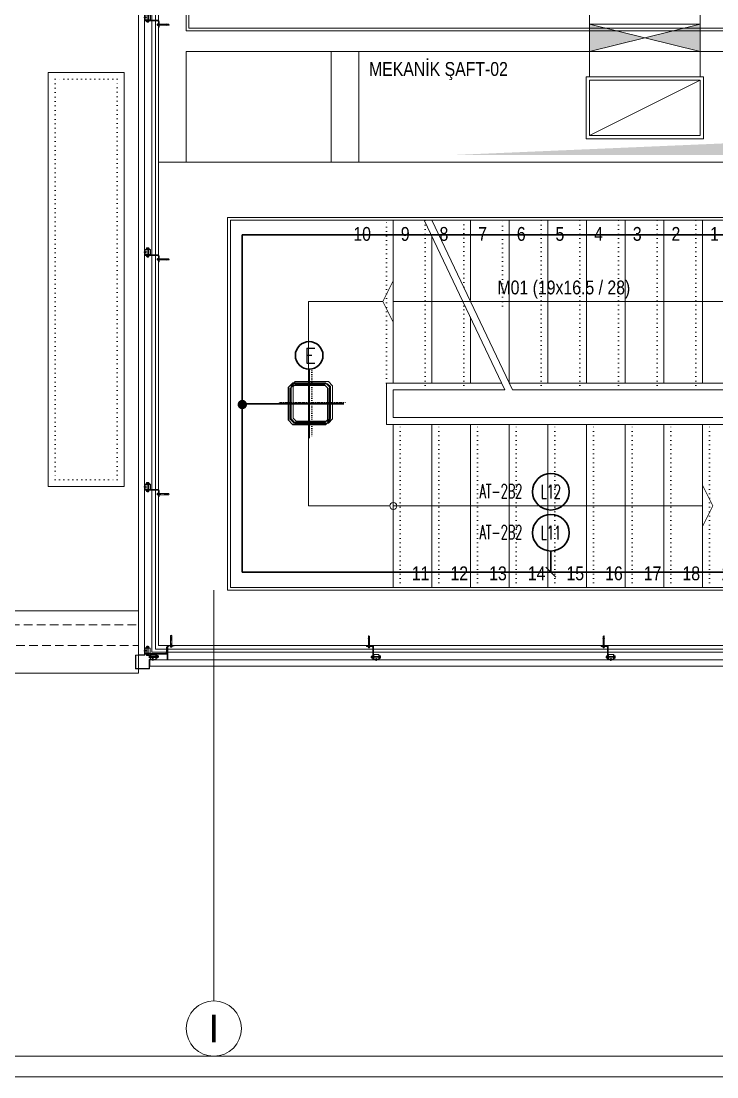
# Model space of a CAD drawing. Extents: x -2012 to 34975, y -1043 to 8321.
# Drawn here: x 23696 to 24200, y 0 to 765 of the extents above; entities that cross this region are included whole.
import ezdxf
from ezdxf.enums import TextEntityAlignment as Align

# ---------------------------------------------------------------- set-up
doc = ezdxf.new("R2010")
doc.units = 0
doc.header["$LTSCALE"] = 25
doc.linetypes.add('DOT2', pattern=[0.125, 0, -0.125])
doc.linetypes.add('HIDDEN', pattern=[0.375, 0.25, -0.125])
doc.layers.get('0').update_dxf_attribs({"color": 9, "lineweight": 9})
for name, color, linetype, lineweight in [('00', 9, 'Continuous', 9), ('01', 9, 'Continuous', 9), ('06D', 9, 'Continuous', 9), ('09D', 9, 'Continuous', 9), ('10', 9, 'Continuous', 9), ('10A', 9, 'Continuous', 9), ('14', 9, 'Continuous', 9), ('19', 9, 'Continuous', 9), ('19D', 9, 'DOT2', 9), ('20', 9, 'DOT2', 9), ('21', 9, 'Continuous', 9), ('24', 9, 'Continuous', 9), ('33', 9, 'BATTING', 9), ('40A', 9, 'Continuous', 9), ('E-2x18(W) PL DOWNLIGHT ARMATÜR (SIVAÜSTÜ)', 7, 'Continuous', 30), ('E-ACİL AYDINLATMA KİTİ', 7, 'Continuous', 30), ('E-KABLO', 7, 'Continuous', 30), ('E-LINYE', 7, 'Continuous', 30), ('E-YUKARI ÇIKAN HAT', 7, 'Continuous', 30)]:
    doc.layers.add(name, color=color, linetype=linetype, lineweight=lineweight)
doc.styles.add('Arial', font='arial.ttf', dxfattribs={"height": 2.5})
doc.styles.add('E-YAZI', font='txttw.shx')
doc.styles.add('MuuM_TEXT-STANDART', font='ARIALN.TTF')
doc.linetypes.add('BATTING', pattern='A,0.0001,-0.1,[134,ltypeshp.shx,S=0.1,R=0,X=-0.1,Y=0],-0.2,[134,ltypeshp.shx,S=0.1,R=180,X=0.1,Y=0],-0.1', length=0.4001)

# ---------------------------------------------------------------- blocks, each defined once
blk = doc.blocks.new('0_arrowstairs')
blk.add_lwpolyline([(0, 0), (0, -30), (15, 0), (0, 30)], close=True)
blk = doc.blocks.new('*U517')
blk.add_lwpolyline([(0, 0), (0, 448)])
blk.add_circle((0, 0), 5)
at = {"rotation": 90}
blk.add_blockref('0_arrowstairs', (0, 448), dxfattribs=at)
blk = doc.blocks.new('*U513')
blk.add_lwpolyline([(0, 0), (0, 504)])
blk.add_circle((0, 0), 5)
at = {"rotation": 90}
blk.add_blockref('0_arrowstairs', (0, 504), dxfattribs=at)
blk = doc.blocks.new('merdvn2.mekanik')
at = {"layer": '19', "linetype": 'Continuous'}
for points in [[(23955.84, -297.5), (23955.84, -179.5)], [(24036.58, -302.5), (23978.25, -179.5)], [(24042.17, -302.5), (23983.84, -179.5)], [(24011.84, -237.5), (24011.84, -179.5)], [(24039.84, -297.5), (24039.84, -179.5)], [(24067.84, -297.5), (24067.84, -179.5)], [(24095.84, -297.5), (24095.84, -179.5)], [(24123.84, -297.5), (24123.84, -179.5)], [(24151.84, -297.5), (24151.84, -179.5)], [(24179.84, -297.5), (24179.84, -179.5)], [(24207.84, -297.5), (24207.84, -179.5)], [(23983.84, -297.5), (23983.84, -191.48)], [(24011.84, -297.5), (24011.84, -249.48)], [(24036.58, -302.5), (23955.84, -302.5), (23955.84, -322.5), (23955.84, -322.5), (24230.84, -322.5), (24230.84, -307.5), (24235.84, -307.5), (24235.84, -327.5), (24230.84, -327.5), (23950.84, -327.5), (23950.84, -327.5), (23950.84, -297.5), (24034.25, -297.5)], [(23955.84, -445.5), (23955.84, -327.5)], [(23983.84, -445.5), (23983.84, -327.5)], [(24011.84, -445.5), (24011.84, -327.5)], [(24039.84, -445.5), (24039.84, -327.5)], [(24067.84, -445.5), (24067.84, -327.5)], [(24095.84, -445.5), (24095.84, -327.5)], [(24123.84, -445.5), (24123.84, -327.5)], [(24151.84, -445.5), (24151.84, -327.5)], [(24179.84, -445.5), (24179.84, -327.5)]]:
    blk.add_lwpolyline(points, dxfattribs=at)
at = {"layer": '19'}
for points in [[(24042.17, -302.5), (23983.84, -179.5)], [(23953.34, -386.5), (23894.34, -386.5), (23894.34, -238.5), (23948.34, -238.5)], [(24039.84, -297.5), (24235.84, -297.5), (24235.84, -297.5), (24235.84, -302.5), (24235.84, -302.5), (24042.17, -302.5)]]:
    blk.add_lwpolyline(points, dxfattribs=at)
at = {"layer": '19D'}
for points in [[(23950.84, -297.5), (23950.84, -179.5)], [(23978.84, -302.5), (23978.84, -179.5)], [(24006.84, -228), (24006.84, -179.5)], [(24034.84, -241.83), (24034.84, -179.5)], [(24062.84, -302.5), (24062.84, -179.5)], [(24090.84, -302.5), (24090.84, -179.5)], [(24118.84, -302.5), (24118.84, -179.5)], [(24146.84, -302.5), (24146.84, -179.5)], [(24174.84, -302.5), (24174.84, -179.5)], [(24202.84, -302.5), (24202.84, -179.5)], [(24006.84, -241.83), (24006.84, -236.5)], [(24006.84, -302.5), (24006.84, -239.78)], [(23960.84, -445.5), (23960.84, -327.5)], [(23988.84, -445.5), (23988.84, -327.5)], [(24016.84, -445.5), (24016.84, -327.5)], [(24044.84, -445.5), (24044.84, -327.5)], [(24072.84, -445.5), (24072.84, -327.5)], [(24100.84, -445.5), (24100.84, -327.5)], [(24128.84, -445.5), (24128.84, -327.5)], [(24156.84, -445.5), (24156.84, -327.5)], [(24184.84, -445.5), (24184.84, -327.5)]]:
    blk.add_lwpolyline(points, dxfattribs=at)
at = {"layer": '19', "xscale": 0.5, "yscale": 0.5, "zscale": 0.5}
for name, p, rotation in [('*U513', (24207.84, -238.5), 90), ('*U517', (23955.84, -386.5), 270)]:
    blk.add_blockref(name, p, dxfattribs=dict(at, rotation=rotation))
at = {"layer": '21', "style": 'MuuM_TEXT-STANDART'}
for s, p in [('10', (23939.65, -184.5)), ('9', (23967.65, -184.5)), ('8', (23995.65, -184.5)), ('7', (24023.65, -184.5)), ('6', (24051.65, -184.5)), ('5', (24079.65, -184.5)), ('4', (24107.65, -184.5)), ('3', (24135.65, -184.5)), ('2', (24163.65, -184.5)), ('1', (24191.65, -184.5)), ('M01 (19x16.5 / 28)', (24127.43, -223.28)), ('11', (23981.98, -430.33)), ('12', (24009.98, -430.33)), ('13', (24037.98, -430.33)), ('14', (24065.98, -430.33)), ('15', (24093.98, -430.33)), ('16', (24121.98, -430.33)), ('17', (24149.98, -430.33)), ('18', (24177.98, -430.33)), ('19', (24205.98, -430.33))]:
    blk.add_text(s, height=10, dxfattribs=at).set_placement(p, align=Align.TOP_RIGHT)
blk = doc.blocks.new('cxvxv')
for p, q in [((-21988.4, 8560.98, 0), (-21988.4, 8560.32, 0)), ((-21988.4, 8560.32, 0), (-21986.64, 8560.32, 0)), ((-21986.86, 8561.07, 0), (-21988.18, 8561.07, 0)), ((-21988.02, 8561.25, 0), (-21987.03, 8561.3, 0)), ((-21988.02, 8561.25, 0), (-21988, 8561.26, 0)), ((-21988, 8561.23, 0), (-21988.02, 8561.25, 0)), ((-21988.02, 8561.13, 0), (-21987.03, 8561.19, 0)), ((-21988.02, 8561.13, 0), (-21988, 8561.14, 0)), ((-21988, 8561.11, 0), (-21988.02, 8561.13, 0)), ((-21988.02, 8560.32, 0), (-21987.02, 8560.32, 0)), ((-21988.02, 8560.28, 0), (-21988.02, 8560.32, 0)), ((-21988.02, 8560.11, 0), (-21988.02, 8555.61, 0)), ((-21988, 8561.3, 0), (-21987.94, 8561.35, 0)), ((-21988, 8561.26, 0), (-21988, 8561.3, 0)), ((-21988, 8561.14, 0), (-21988, 8561.23, 0)), ((-21988, 8561.07, 0), (-21988, 8561.11, 0)), ((-21987.96, 8560.98, 0), (-21987.96, 8560.32, 0)), ((-21987.54, 8561.35, 0), (-21987.94, 8561.35, 0)), ((-21987.7, 8561.05, 0), (-21987.7, 8561.08, 0)), ((-21987.7, 8561.07, 0), (-21987.7, 8561.07, 0)), ((-21987.54, 8561.35, 0), (-21987.1, 8561.35, 0)), ((-21987.03, 8561.3, 0), (-21987.1, 8561.35, 0)), ((-21987.08, 8560.64, 0), (-21987.08, 8560.98, 0)), ((-21987.08, 8560.64, 0), (-21987.08, 8560.32, 0)), ((-21987.06, 8560.32, 0), (-21987.06, 8560.28, 0)), ((-21987.06, 8555.61, 0), (-21987.06, 8560.11, 0)), ((-21987.05, 8561.32, 0), (-21987.03, 8561.3, 0)), ((-21987.03, 8561.3, 0), (-21987.05, 8561.28, 0)), ((-21987.03, 8561.3, 0), (-21987.05, 8561.29, 0)), ((-21987.05, 8561.28, 0), (-21987.05, 8561.2, 0)), ((-21987.05, 8561.2, 0), (-21987.03, 8561.19, 0)), ((-21987.03, 8561.19, 0), (-21987.05, 8561.17, 0)), ((-21987.05, 8561.17, 0), (-21987.05, 8561.08, 0)), ((-21987.05, 8561.08, 0), (-21987.03, 8561.07, 0)), ((-21987.02, 8560.32, 0), (-21987.02, 8560.28, 0)), ((-21987.02, 8555.61, 0), (-21987.02, 8560.11, 0)), ((-21986.64, 8560.32, 0), (-21986.64, 8560.98, 0)), ((-21988.4, 8555.4, 0), (-21986.64, 8555.4, 0)), ((-21988.4, 8554.74, 0), (-21988.4, 8555.4, 0)), ((-21986.86, 8554.65, 0), (-21988.17, 8554.65, 0)), ((-21988.02, 8555.44, 0), (-21988.02, 8555.4, 0)), ((-21988.02, 8555.4, 0), (-21987.02, 8555.4, 0)), ((-21987.96, 8554.74, 0), (-21987.96, 8555.4, 0)), ((-21987.08, 8555.08, 0), (-21987.08, 8555.4, 0)), ((-21987.08, 8555.08, 0), (-21987.08, 8554.74, 0)), ((-21987.06, 8555.4, 0), (-21987.06, 8555.44, 0)), ((-21987.02, 8555.4, 0), (-21987.02, 8555.44, 0)), ((-21986.64, 8555.4, 0), (-21986.64, 8554.74, 0))]:
    blk.add_line(p, q)
at = {"elevation": 0}
for points in [[(-21986.3, 8560.11), (-21988.7, 8560.11), (-21988.7, 8560.28), (-21986.3, 8560.28)], [(-21986.3, 8555.61), (-21988.7, 8555.61), (-21988.7, 8555.44), (-21986.3, 8555.44)]]:
    blk.add_lwpolyline(points, close=True, dxfattribs=at)
for points in [[(-21987.98, 8560.28), (-21987.98, 8560.32)], [(-21987.98, 8560.11), (-21987.98, 8555.61)], [(-21987.98, 8555.44), (-21987.98, 8555.4)]]:
    blk.add_lwpolyline(points, dxfattribs=at)
for centre, radius, start, end in [((-21988.18, 8560.75, 0), 0.315, 45.8497, 134.1503), ((-21987.52, 8559.95, 0), 1.12, 66.87008, 113.12992), ((-21987.52, 8559.95, 0), 1.12, 66.87008, 113.12992), ((-21986.86, 8560.76, 0), 0.313, 45.44896, 134.55104), ((-21988.18, 8554.97, 0), 0.315, 225.8497, 314.1503), ((-21987.52, 8555.77, 0), 1.12, 246.87008, 293.12992), ((-21987.52, 8555.77, 0), 1.12, 246.87008, 293.12992), ((-21986.86, 8554.96, 0), 0.313, 225.44896, 314.55104)]:
    blk.add_arc(centre, radius, start, end)
blk = doc.blocks.new('VIDA')
for p, q in [((-18072, 6523.9), (-18071.9, 6524)), ((-18071.9, 6523.8), (-18072, 6523.9)), ((-18071.9, 6524), (-18070.1, 6524.7)), ((-18069.6, 6522.9), (-18071.9, 6523.8)), ((-18069.7, 6524.9), (-18070.6, 6523.2)), ((-18070.6, 6523.2), (-18070.1, 6524.7)), ((-18070.1, 6524.7), (-18069.9, 6525.1)), ((-18069.9, 6525.1), (-18070.1, 6524.1)), ((-18070.1, 6524.1), (-18070, 6524.3)), ((-18070, 6524.3), (-18069.8, 6525.1)), ((-18069.9, 6525.1), (-18069.8, 6525.1)), ((-18069.8, 6525.1), (-18069.7, 6524.9)), ((-18069.7, 6524.9), (-18069.3, 6525)), ((-18069.6, 6522.8), (-18069.1, 6525)), ((-18069.6, 6522.8), (-18069.6, 6522.9)), ((-18069.4, 6522.4), (-18069.6, 6522.8)), ((-18068.9, 6525.3), (-18069.4, 6522.4)), ((-18069.3, 6522.4), (-18069.4, 6522.4)), ((-18069.3, 6522.4), (-18068.9, 6525.3)), ((-18069.3, 6525), (-18069.1, 6525)), ((-18069.1, 6522.8), (-18069.3, 6522.4)), ((-18069.1, 6525), (-18068.9, 6525.3)), ((-18068.7, 6522.8), (-18069.1, 6522.8)), ((-18068.9, 6525.3), (-18068.9, 6525.3)), ((-18068.9, 6525.3), (-18068.7, 6525)), ((-18068.7, 6522.8), (-18068.2, 6525)), ((-18068.7, 6525), (-18068.2, 6525)), ((-18068.5, 6522.4), (-18068.7, 6522.8)), ((-18068, 6525.3), (-18068.5, 6522.4)), ((-18068.4, 6522.4), (-18068.5, 6522.4)), ((-18068.4, 6522.4), (-18067.9, 6525.3)), ((-18068.2, 6522.8), (-18068.4, 6522.4)), ((-18068.2, 6522.8), (-18068.4, 6522.4)), ((-18068.2, 6525), (-18068, 6525.3)), ((-18067.7, 6525), (-18068.2, 6522.8)), ((-18067.7, 6522.8), (-18068.2, 6522.8)), ((-18067.9, 6525.3), (-18068, 6525.3)), ((-18067.9, 6525.3), (-18067.7, 6525)), ((-18067.7, 6522.8), (-18067.2, 6525)), ((-18067.7, 6525), (-18067.2, 6525)), ((-18067.5, 6522.4), (-18067.7, 6522.8)), ((-18067, 6525.3), (-18067.5, 6522.4)), ((-18067.4, 6522.4), (-18067.5, 6522.4)), ((-18067.4, 6522.4), (-18066.9, 6525.3)), ((-18067.2, 6522.8), (-18067.4, 6522.4)), ((-18067.2, 6522.8), (-18067.4, 6522.4)), ((-18067.2, 6525), (-18067, 6525.3)), ((-18066.7, 6525), (-18067.2, 6522.8)), ((-18066.7, 6522.8), (-18067.2, 6522.8)), ((-18066.9, 6525.3), (-18067, 6525.3)), ((-18066.9, 6525.3), (-18066.7, 6525)), ((-18066.3, 6525), (-18066.7, 6525)), ((-18066.7, 6522.8), (-18066.3, 6525)), ((-18066.5, 6522.4), (-18066.7, 6522.8)), ((-18066.1, 6525.3), (-18066.5, 6522.4)), ((-18066.5, 6522.4), (-18066, 6525.3)), ((-18066.3, 6522.8), (-18066.5, 6522.4)), ((-18066.3, 6522.8), (-18066.5, 6522.4)), ((-18066.5, 6522.4), (-18066.5, 6522.4)), ((-18066.3, 6525), (-18066.1, 6525.3)), ((-18065.8, 6525), (-18066.3, 6522.8)), ((-18066.3, 6522.8), (-18065.8, 6522.8)), ((-18066, 6525.3), (-18066.1, 6525.3)), ((-18066, 6525.3), (-18065.8, 6525)), ((-18065.8, 6522.8), (-18065.3, 6525)), ((-18065.8, 6525), (-18065.3, 6525)), ((-18065.6, 6522.4), (-18065.8, 6522.8)), ((-18065.1, 6525.3), (-18065.6, 6522.4)), ((-18065.5, 6522.4), (-18065.6, 6522.4)), ((-18065.5, 6522.4), (-18065, 6525.3)), ((-18065.3, 6522.8), (-18065.5, 6522.4)), ((-18065.3, 6522.8), (-18065.5, 6522.4)), ((-18065.3, 6525), (-18065.1, 6525.3)), ((-18064.8, 6525), (-18065.3, 6522.8)), ((-18064.8, 6522.8), (-18065.3, 6522.8)), ((-18065.1, 6525.3), (-18065, 6525.3)), ((-18065, 6525.3), (-18064.8, 6525)), ((-18064.8, 6525), (-18064.3, 6525)), ((-18064.8, 6522.8), (-18064.3, 6525)), ((-18064.6, 6522.4), (-18064.8, 6522.8)), ((-18064.1, 6525.3), (-18064.6, 6522.4)), ((-18064.5, 6522.4), (-18064.6, 6522.4)), ((-18064.5, 6522.4), (-18064, 6525.3)), ((-18064.3, 6522.8), (-18064.5, 6522.4)), ((-18064.3, 6522.8), (-18064.5, 6522.4)), ((-18064.3, 6525), (-18064.1, 6525.3)), ((-18063.8, 6525), (-18064.3, 6522.8)), ((-18063.8, 6522.8), (-18064.3, 6522.8)), ((-18064, 6525.3), (-18064.1, 6525.3)), ((-18064, 6525.3), (-18063.8, 6525)), ((-18063.8, 6522.8), (-18062, 6525)), ((-18062, 6525), (-18063.8, 6525)), ((-18063.6, 6522.4), (-18063.8, 6522.8)), ((-18063.6, 6522.4), (-18061.7, 6525.3)), ((-18061.8, 6525.3), (-18063.6, 6522.4)), ((-18062, 6522.8), (-18063.6, 6522.4)), ((-18062, 6522.8), (-18063.6, 6522.4)), ((-18063.6, 6522.4), (-18063.6, 6522.4)), ((-18061.5, 6525), (-18063.4, 6522.8)), ((-18063.4, 6522.8), (-18061.5, 6522.8)), ((-18061.7, 6525.3), (-18063.2, 6525.3)), ((-18062.7, 6522.4), (-18061.5, 6522.8)), ((-18062.6, 6522.4), (-18062.1, 6525.3)), ((-18062.4, 6522.8), (-18062.6, 6522.4)), ((-18062.4, 6522.8), (-18062.6, 6522.4)), ((-18062.6, 6522.4), (-18061.3, 6522.4)), ((-18062.4, 6525), (-18062.2, 6525.3)), ((-18061.5, 6525), (-18062.4, 6525)), ((-18061.5, 6522.8), (-18062.4, 6525)), ((-18061.9, 6525), (-18062.4, 6522.8)), ((-18061.9, 6522.8), (-18062.4, 6522.8)), ((-18062.2, 6525.3), (-18062.1, 6525.3)), ((-18062.2, 6525.3), (-18061.3, 6522.4)), ((-18062.1, 6525.3), (-18061.9, 6525)), ((-18062, 6525), (-18061.8, 6525.3)), ((-18061.9, 6525), (-18061.4, 6525)), ((-18061.9, 6522.8), (-18061.4, 6525)), ((-18061.7, 6522.4), (-18061.9, 6522.8)), ((-18061.2, 6525.3), (-18061.7, 6522.4)), ((-18061.7, 6525.3), (-18061.5, 6525)), ((-18061.6, 6522.4), (-18061.7, 6522.4)), ((-18061.6, 6522.4), (-18061.2, 6525.3)), ((-18061.4, 6522.8), (-18061.6, 6522.4)), ((-18061.4, 6522.8), (-18061.6, 6522.4)), ((-18061.4, 6525), (-18061.2, 6525.3)), ((-18061, 6525), (-18061.4, 6522.8)), ((-18060.9, 6522.8), (-18061.4, 6522.8)), ((-18061.2, 6525.3), (-18061, 6525)), ((-18061.2, 6525.3), (-18061.2, 6525.3)), ((-18061, 6525), (-18060.5, 6525)), ((-18060.9, 6522.8), (-18060.5, 6525)), ((-18060.7, 6522.4), (-18060.9, 6522.8)), ((-18060.7, 6522.4), (-18060.2, 6525.3)), ((-18060.3, 6525.3), (-18060.7, 6522.4)), ((-18060.5, 6522.8), (-18060.7, 6522.4)), ((-18060.5, 6522.8), (-18060.7, 6522.4)), ((-18060.7, 6522.4), (-18060.7, 6522.4)), ((-18060.5, 6525), (-18060.3, 6525.3)), ((-18060, 6525), (-18060.5, 6522.8)), ((-18060.5, 6522.8), (-18060, 6522.8)), ((-18060.3, 6525.3), (-18060.2, 6525.3)), ((-18060.2, 6525.3), (-18060, 6525)), ((-18060, 6525), (-18059.5, 6525)), ((-18060, 6522.8), (-18059.5, 6525)), ((-18059.8, 6522.4), (-18060, 6522.8)), ((-18059.3, 6525.3), (-18059.8, 6522.4)), ((-18059.7, 6522.4), (-18059.8, 6522.4)), ((-18059.7, 6522.4), (-18059.2, 6525.3)), ((-18059.5, 6522.8), (-18059.7, 6522.4)), ((-18059.5, 6522.8), (-18059.7, 6522.4)), ((-18059.5, 6525), (-18059.3, 6525.3)), ((-18059.2, 6524), (-18059.5, 6522.8)), ((-18059.5, 6522.8), (-18059.2, 6522.8)), ((-18059.3, 6525.3), (-18059.2, 6525.3)), ((-18058.1, 6526.6), (-18059.2, 6526.6)), ((-18059.2, 6521.2), (-18059.2, 6526.6)), ((-18058.1, 6521.2), (-18059.2, 6521.2))]:
    blk.add_line(p, q)
for points in [[(-18068.7, 6525), (-18069.1, 6522.8)], [(-18057.2, 6524.3), (-18057.5, 6524), (-18057.5, 6523.8), (-18057.2, 6523.5)]]:
    blk.add_lwpolyline(points)
for centre, start, end in [((-18062.4, 6523.6), 7.50951, 35.24269), ((-18062.4, 6524.2), 324.75731, 352.49049)]:
    blk.add_arc(centre, 5.21, start, end)
blk = doc.blocks.new('çelik dübel')
at = {"ltscale": 7}
for p, q in [((-87.2, -2), (-85, 2)), ((-85, -6), (-85, 2)), ((-68, 2), (-85, 2)), ((-75, -6), (-75, 2)), ((-70, -6), (-70, 2)), ((-68, 3), (-58, 2)), ((-68, -7), (-68, 3)), ((-58, -6), (-58, 2)), ((-8.5, 2), (-58, 2)), ((-53, 1.5), (-58, 1.5)), ((-53, -6), (-53, 2)), ((-25, -6), (-25, 2)), ((-25, -6), (-23.9, 2)), ((-23, -6), (-21.9, 2)), ((-21, -6), (-19.9, 2)), ((-19, -6), (-17.9, 2)), ((-17, -6), (-15.9, 2)), ((-85, -6), (-87.2, -2)), ((-68, -6), (-85, -6)), ((-68, -7), (-58, -6)), ((-53, -5.5), (-58, -5.5)), ((-8.5, -6), (-58, -6))]:
    blk.add_line(p, q, dxfattribs=at)
for p, q in [((-15, -6), (-13.9, 2)), ((-13, -6), (-11.9, 2)), ((-11, -6), (-10, 1.1)), ((-10, -9), (-10, 5)), ((-9, 5), (-10, 5)), ((-10, 3), (-10, 5)), ((-9, -9), (-9, 5)), ((-8.5, 2), (-8.5, 3)), ((-8.5, -4), (-8.5, 0)), ((-5, 4), (-7.5, 4)), ((-5, 1), (-7.5, 1)), ((-4, 2), (-4, 3)), ((-1, 2), (-4, 2)), ((-4, -4), (-4, 0)), ((-3, -6), (-1.9, 2)), ((-1, -6), (0, 1.1)), ((0, -5), (0, 1)), ((-10, -7), (-10, -9.1)), ((-9, -9), (-10, -9)), ((-8.5, -6), (-8.5, -7)), ((-5, -5), (-7.5, -5)), ((-5, -8), (-7.5, -8)), ((-4, -6), (-4, -7)), ((-1, -6), (-4, -6))]:
    blk.add_line(p, q)
for points in [[(-68, 0.6), (-67.4, 0.4), (-67, 0.1), (-66.6, -0.3), (-66.2, -0.8), (-65.9, -1.3), (-65.7, -1.9), (-65.4, -2.3), (-65.2, -2.8), (-65, -3.1), (-64.8, -3.3), (-64.6, -3.5), (-64.4, -3.6), (-64.2, -3.5), (-63.9, -3.5), (-63.7, -3.3), (-63.5, -3.1), (-63.2, -2.9), (-62.9, -2.6), (-62.7, -2.3), (-62.4, -2), (-62.1, -1.7), (-61.9, -1.4), (-61.6, -1.1), (-61.4, -0.9), (-61.2, -0.7), (-61, -0.6), (-60.8, -0.5), (-60.6, -0.5), (-60.4, -0.5), (-60.3, -0.7), (-60.1, -0.9), (-59.9, -1.1), (-59.8, -1.5), (-59.6, -1.9), (-59.4, -2.3), (-59.2, -2.7), (-58.9, -3), (-58.7, -3.3), (-58.4, -3.5), (-58, -3.5)], [(-68, -0.5), (-68, -0.5), (-67.9, -0.5), (-67.9, -0.5), (-67.8, -0.5), (-67.8, -0.6), (-67.7, -0.6), (-67.7, -0.6), (-67.6, -0.7), (-67.6, -0.7), (-67.6, -0.8), (-67.5, -0.8), (-67.5, -0.8), (-67.5, -0.9), (-67.4, -0.9), (-67.4, -0.9), (-67.3, -1), (-67.3, -1), (-67.3, -1.1), (-67.2, -1.1), (-67.2, -1.2), (-67.2, -1.2), (-67.1, -1.3), (-67.1, -1.3), (-67.1, -1.4), (-67, -1.4), (-67, -1.5), (-67, -1.5), (-66.9, -1.6), (-66.9, -1.6), (-66.9, -1.7), (-66.9, -1.7), (-66.8, -1.8), (-66.8, -1.9), (-66.8, -1.9), (-66.7, -2), (-66.7, -2), (-66.7, -2.1), (-66.6, -2.2), (-66.6, -2.2), (-66.6, -2.3), (-66.6, -2.3), (-66.5, -2.4), (-66.5, -2.5), (-66.5, -2.5), (-66.4, -2.6), (-66.4, -2.7), (-66.4, -2.7), (-66.3, -2.8), (-66.3, -2.8), (-66.3, -2.9), (-66.3, -3), (-66.2, -3), (-66.2, -3.1), (-66.2, -3.1), (-66.1, -3.2), (-66.1, -3.2), (-66.1, -3.3), (-66, -3.4), (-66, -3.4), (-66, -3.5), (-65.9, -3.5), (-65.9, -3.6), (-65.9, -3.6), (-65.8, -3.7), (-65.8, -3.7), (-65.7, -3.8), (-65.7, -3.8), (-65.7, -3.9), (-65.6, -3.9), (-65.6, -4), (-65.5, -4), (-65.5, -4.1), (-65.4, -4.1), (-65.4, -4.1), (-65.3, -4.2), (-65.3, -4.2), (-65.2, -4.3), (-65.2, -4.3), (-65.1, -4.3), (-65, -4.4), (-65, -4.4), (-64.9, -4.4), (-64.9, -4.4), (-64.8, -4.5), (-64.7, -4.5), (-64.7, -4.5), (-64.6, -4.5), (-64.5, -4.5), (-64.5, -4.5), (-64.4, -4.5), (-64.3, -4.5), (-64.3, -4.5), (-64.2, -4.5), (-64.1, -4.5), (-64.1, -4.5), (-64, -4.5), (-64, -4.5), (-63.9, -4.5), (-63.8, -4.5), (-63.8, -4.5), (-63.7, -4.4), (-63.7, -4.4), (-63.6, -4.4), (-63.6, -4.4), (-63.5, -4.4), (-63.4, -4.3), (-63.4, -4.3), (-63.3, -4.3), (-63.3, -4.3), (-63.3, -4.2), (-63.2, -4.2), (-63.2, -4.2), (-63.1, -4.1), (-63.1, -4.1), (-63, -4.1), (-63, -4), (-62.9, -4), (-62.9, -4), (-62.9, -3.9), (-62.8, -3.9), (-62.8, -3.9), (-62.7, -3.8), (-62.7, -3.8), (-62.7, -3.8), (-62.6, -3.7), (-62.6, -3.7), (-62.5, -3.6), (-62.5, -3.6), (-62.5, -3.6), (-62.4, -3.5), (-62.4, -3.5), (-62.4, -3.5), (-62.3, -3.4), (-62.3, -3.4), (-62.2, -3.3), (-62.2, -3.3), (-62.2, -3.3), (-62.1, -3.2), (-62.1, -3.2), (-62.1, -3.1), (-62, -3.1), (-62, -3.1), (-62, -3), (-61.9, -3), (-61.9, -2.9), (-61.9, -2.9), (-61.8, -2.9), (-61.8, -2.8), (-61.7, -2.8), (-61.7, -2.7), (-61.7, -2.7), (-61.6, -2.6), (-61.6, -2.6), (-61.6, -2.6), (-61.5, -2.5), (-61.5, -2.5), (-61.5, -2.5), (-61.4, -2.4), (-61.4, -2.4), (-61.4, -2.3), (-61.3, -2.3), (-61.3, -2.3), (-61.3, -2.2), (-61.3, -2.2), (-61.2, -2.2), (-61.2, -2.1), (-61.2, -2.1), (-61.1, -2), (-61.1, -2), (-61.1, -2), (-61, -1.9), (-61, -1.9), (-61, -1.9), (-61, -1.9), (-60.9, -1.8), (-60.9, -1.8), (-60.9, -1.8), (-60.9, -1.8), (-60.9, -1.8), (-60.9, -1.7), (-60.8, -1.7), (-60.8, -1.7), (-60.8, -1.7), (-60.8, -1.7), (-60.8, -1.7), (-60.8, -1.8), (-60.7, -1.8), (-60.7, -1.8), (-60.7, -1.8), (-60.7, -1.9), (-60.7, -1.9), (-60.7, -1.9), (-60.6, -2), (-60.6, -2), (-60.6, -2.1), (-60.6, -2.1), (-60.6, -2.1), (-60.5, -2.2), (-60.5, -2.2), (-60.5, -2.3), (-60.5, -2.3), (-60.4, -2.4), (-60.4, -2.5), (-60.4, -2.5), (-60.4, -2.6), (-60.3, -2.6), (-60.3, -2.7), (-60.3, -2.7), (-60.3, -2.8), (-60.2, -2.8), (-60.2, -2.9), (-60.2, -3), (-60.1, -3), (-60.1, -3.1), (-60.1, -3.1), (-60, -3.2), (-60, -3.2), (-59.9, -3.3), (-59.9, -3.4), (-59.9, -3.4), (-59.8, -3.5), (-59.8, -3.5), (-59.7, -3.6), (-59.7, -3.6), (-59.6, -3.7), (-59.6, -3.8), (-59.5, -3.8), (-59.5, -3.9), (-59.4, -3.9), (-59.3, -4), (-59.3, -4), (-59.2, -4.1), (-59.1, -4.2), (-59, -4.2), (-58.9, -4.3), (-58.8, -4.3), (-58.6, -4.4), (-58.4, -4.4), (-58.2, -4.5), (-58, -4.5)]]:
    blk.add_lwpolyline(points)
for centre, start, end in [((-7.5, 3), 90, 180), ((-7.5, 2), 180, 270), ((-7.5, 0), 90, 180), ((-5, 3), 0, 90), ((-5, 2), 270, 0), ((-5, 0), 0, 90), ((-1, 1), 0, 90), ((-7.5, -4), 180, 270), ((-7.5, -6), 90, 180), ((-7.5, -7), 180, 270), ((-5, -4), 270, 0), ((-5, -6), 0, 90), ((-5, -7), 270, 0), ((-1, -5), 270, 0)]:
    blk.add_arc(centre, 1, start, end)
blk = doc.blocks.new('kjdol')
at = {"ltscale": 10, "elevation": -278.89}
blk.add_lwpolyline([(77394.12, 60089.89), (77403.28, 60089.89, 0.460237), (77404.18, 60090.79), (77404.18, 60094.89), (77403.78, 60094.89), (77403.78, 60091.29, -0.414214), (77402.78, 60090.29), (77394.12, 60090.29)], format="xyb", close=True, dxfattribs=at)
at = {"elevation": -249.79}
for points in [[(77397.97, 60089.9), (77397.97, 60085.9), (77393.97, 60085.9), (77393.97, 60089.9)], [(77397.77, 60089.7), (77397.77, 60086.1), (77394.17, 60086.1), (77394.17, 60089.7)]]:
    blk.add_lwpolyline(points, close=True, dxfattribs=at)
blk.add_blockref('cxvxv', (99383.5, 51530.11, -249.79))
at = {"extrusion": (0, 0, -1), "xscale": 0.1000000000058208, "yscale": 0.1000000000058208, "zscale": -0.0999999999999091}
blk.add_blockref('çelik dübel', (-77402.74, 60093.36, 459.25), dxfattribs=at)
at = {"xscale": 0.1000000000058208, "yscale": 0.1000000000058208, "zscale": 0.1000000000058208, "rotation": 180}
blk.add_blockref('VIDA', (75587.75, 60740.29, -249.79), dxfattribs=at)
blk = doc.blocks.new('cephekompozit2.kat')
at = {"layer": '10'}
for points in [[(679.7, 25964.22), (695, 25964.22, 0.460237), (695.9, 25965.12), (695.9, 25969.22), (695.5, 25969.22), (695.5, 25965.62, -0.414214), (694.5, 25964.62), (679.7, 25964.62)], [(695.9, 25960.02), (695.9, 25969.62, -0.460237), (696.8, 25970.52), (700.9, 25970.52), (700.9, 25970.12), (697.3, 25970.12, 0.414214), (696.3, 25969.12), (696.3, 25960.02)]]:
    blk.add_lwpolyline(points, format="xyb", close=True, dxfattribs=at)
for points in [[(683.5, 25968.42), (683.5, 25964.82), (679.9, 25964.82), (679.9, 25968.42)], [(687.91, 25964.22), (683.91, 25964.22), (683.91, 25960.22), (687.91, 25960.22)], [(687.71, 25964.02), (684.11, 25964.02), (684.11, 25960.42), (687.71, 25960.42)]]:
    blk.add_lwpolyline(points, close=True, dxfattribs=at)
at = {"layer": '10A'}
for points in [[(675.08, 25963.77), (675, 29556.27), (679.5, 29556.27), (679.58, 25963.77), (675.08, 25963.77)], [(673.2, 25963.32), (679.7, 25963.32), (679.7, 25968.62), (679.5, 25968.62), (679.5, 25963.52), (673, 25963.52), (673, 25953.52), (683, 25953.52), (683, 25960.02), (687.91, 25960.02), (687.91, 25960.22), (682.8, 25960.22), (682.8, 25953.72), (673.2, 25953.72), (673.2, 25963.32)], [(2332.85, 25955.52), (683.25, 25955.52), (683.25, 25960.02), (2332.85, 25960.02), (2332.85, 25955.52)]]:
    blk.add_lwpolyline(points, dxfattribs=at)
at = {"layer": '33', "ltscale": 0.2}
blk.add_lwpolyline([(3171.67, 25868.02), (2347.5, 25868.02), (2347.5, 25967.81), (687.5, 25967.81), (687.5, 27013.02), (687.37, 29553.02), (2347.5, 29553.02), (2347.5, 29653.02), (3181.67, 29653.02)], dxfattribs=at)
at = {"layer": '10', "xscale": -1}
for name, p, rotation in [('kjdol', (-76714.17, 86513.22, 249.79), 180), ('kjdol', (-76714.17, 86343.22, 249.79), 180), ('kjdol', (-76714.17, 86173.22, 249.79), 180), ('cxvxv', (-7861.28, 47953.97, 0), 269.9725710339925)]:
    blk.add_blockref(name, p, dxfattribs=dict(at, rotation=rotation))
at = {"layer": '10', "extrusion": (0, 0, -1), "xscale": 0.1000000000058208, "yscale": 0.1000000000058208, "zscale": -0.0999999999999091, "rotation": 270}
blk.add_blockref('çelik dübel', (-698.63, 25969.12), dxfattribs=at)
at = {"layer": '10', "rotation": 90}
for p in [(60935.2, -51433.95, 249.79), (61105.2, -51433.95, 249.79)]:
    blk.add_blockref('kjdol', p, dxfattribs=at)
at = {"layer": '10', "yscale": 0.1000000000058208}
for p, xscale, zscale, rotation in [((-1126.42, 26619.01), 0.1000000000058208, 0.1000000000058208, 180), ((1337.25, 24153.79), -0.1000000000058208, 0.1000000000021828, 89.97257103399262)]:
    blk.add_blockref('VIDA', p, dxfattribs=dict(at, xscale=xscale, zscale=zscale, rotation=rotation))
at = {"layer": '10'}
blk.add_blockref('cxvxv', (22669.23, 17408.62, 0), dxfattribs=at)
blk = doc.blocks.new('0_aks')
at = {"linetype": 'Continuous'}
blk.add_circle((0, 0), 2, dxfattribs=at)
at = {"style": 'Arial'}
blk.add_attdef('AKS', text='', height=2, dxfattribs=at).set_placement((0, 0), align=Align.MIDDLE_CENTER)
blk = doc.blocks.new('p-aks_vw')
at = {"layer": '24', "ltscale": 2}
blk.add_lwpolyline([(2440, 40), (2440, -257.5)], dxfattribs=at)
at = {"layer": '24', "xscale": 10, "yscale": 10, "zscale": 10}
blk.add_blockref('0_aks', (2440, -277.5), dxfattribs=at).add_auto_attribs({'AKS': 'I'})
blk = doc.blocks.new('krt-harpusta1')
blk.add_lwpolyline([(16786.22, 292.5), (16786.22, 337.5), (14425.84, 337.5), (14425.84, 1327.5), (16786.19, 1327.5), (16786.19, 1372.5), (14380.84, 1372.5), (14380.84, 292.5), (16786.22, 292.5)])
at = {"layer": '06D', "linetype": 'HIDDEN'}
for points in [[(16786.19, 1352.5), (14400.84, 1352.5), (14400.84, 312.5), (16786.22, 312.5), (16786.22, 312.5)], [(16786.19, 1337.5), (14415.84, 1337.5), (14415.84, 327.5), (16786.22, 327.5)]]:
    blk.add_lwpolyline(points, dxfattribs=at)
at = {"layer": '10', "xscale": -0.1000000000058208, "yscale": 0.1000000000058208, "zscale": 0.1000000000021828, "rotation": 89.9725710339926}
blk.add_blockref('VIDA', (17448.09, -1504.24), dxfattribs=at)
blk = doc.blocks.new('p-harpuşta')
at = {"layer": '06D'}
blk.add_lwpolyline([(-55, 0), (0, 0), (0, 300), (-55, 300)], close=True, dxfattribs=at)
at = {"layer": '20'}
blk.add_lwpolyline([(-50, 5), (-5, 5), (-5, 295), (-50, 295)], close=True, dxfattribs=at)
blk = doc.blocks.new('p-2.mekanik_cihaz')
h = blk.add_hatch(color=256)
h.paths.add_polyline_path([(2752.13, -3100), (2792.13, -3110), (2792.13, -3090)])
h.paths.add_polyline_path([(2712.13, -3090), (2712.13, -3110), (2752.13, -3100)])
for p, q in [((2792.13, -3110), (2712.13, -3090)), ((2792.13, -3090), (2712.13, -3110)), ((2712.13, -3170.63), (2792.13, -3130.63))]:
    blk.add_line(p, q)
for points in [[(2792.13, -2927.73), (2792.13, -3128.13), (2712.13, -3128.13), (2712.13, -2927.73)], [(2792.13, -3090), (2792.13, -3110), (2712.13, -3110), (2712.13, -3090)], [(2709.63, -3173.13), (2794.63, -3173.13), (2794.63, -3128.13), (2709.63, -3128.13)], [(2712.13, -3170.63), (2792.13, -3170.63), (2792.13, -3130.63), (2712.13, -3130.63)]]:
    blk.add_lwpolyline(points, close=True)
blk = doc.blocks.new('p-sıva altı_vw')
at = {"linetype": 'DOT2', "ltscale": 0.4}
for q in [(0, 25), (0, 25), (-25, 0), (-25, 0), (0, -25), (25, 0), (0, -25), (25, 0)]:
    blk.add_line((0, 0), q, dxfattribs=at)
for points in [[(-12, -15), (12, -15), (15, -12), (15, 12), (12, 15), (-12, 15), (-15, 12), (-15, -12)], [(-11.38, -13.5), (11.38, -13.5), (13.5, -11.38), (13.5, 11.38), (11.38, 13.5), (-11.38, 13.5), (-13.5, 11.38), (-13.5, -11.38)]]:
    blk.add_lwpolyline(points, close=True)
blk = doc.blocks.new('100_ACİL AYDINLATMA KİTİ')
at = {"layer": 'E-ACİL AYDINLATMA KİTİ', "color": 3}
blk.add_circle((0, 0), 1.251, dxfattribs=at)
at = {"layer": 'E-ACİL AYDINLATMA KİTİ', "color": 3, "style": 'E-YAZI'}
blk.add_text('E', height=1.34, dxfattribs=at).set_placement((-0.448, -0.694))
blk = doc.blocks.new('100_2x18(W) PL DOWNLIGHT ARMATÜR (SIVAÜSTÜ)')
at = {"layer": 'E-2x18(W) PL DOWNLIGHT ARMATÜR (SIVAÜSTÜ)', "color": 4, "ltscale": 0.4}
for q in [(0, 25), (0, 25), (-25, 0), (-25, 0), (0, -25), (25, 0), (0, -25), (25, 0)]:
    blk.add_line((0, 0), q, dxfattribs=at)
at = {"layer": 'E-2x18(W) PL DOWNLIGHT ARMATÜR (SIVAÜSTÜ)', "color": 4}
for p, q in [((-12, 15), (-15, 12)), ((-15, 12), (-15, -12)), ((-11.38, 13.5), (-13.5, 11.38)), ((-13.5, 11.38), (-13.5, -11.38)), ((12, 15), (-12, 15)), ((11.38, 13.5), (-11.38, 13.5)), ((13.5, 11.38), (11.38, 13.5)), ((15, 12), (12, 15)), ((13.5, -11.38), (13.5, 11.38)), ((15, -12), (15, 12)), ((-15, -12), (-12, -15)), ((-13.5, -11.38), (-11.38, -13.5)), ((-12, -15), (12, -15)), ((-11.38, -13.5), (11.38, -13.5)), ((11.38, -13.5), (13.5, -11.38)), ((12, -15), (15, -12))]:
    blk.add_line(p, q, dxfattribs=at)

msp = doc.modelspace()

# ---------------------------------------------------------------- linework, layer by layer
at = {"layer": '00'}
for points in [[(24395.84, 662.5), (24380.84, 662.5), (24380.84, 742.5), (23815.84, 742.5), (23815.84, 662.5), (23795.84, 662.5), (23795.84, 1012.5), (23815.84, 1012.5), (23815.84, 757.5), (24470.84, 757.5), (24470.84, 742.5), (24395.84, 742.5), (24395.84, 662.5)], [(23810.84, 662.5), (23810.84, 662.5), (23795.84, 662.5), (23795.84, 757.5)], [(23920.84, 662.5), (23920.84, 742.5)], [(23920.84, 742.5), (23920.84, 662.5), (23940.84, 662.5), (23940.84, 742.5)], [(23940.84, 662.5), (23940.84, 742.5)]]:
    msp.add_lwpolyline(points, dxfattribs=at)
at = {"layer": '01'}
for points in [[(24395.84, 662.5), (23795.84, 662.5)], [(24395.84, 662.5), (24395.84, 622.5), (23847.84, 622.5), (23845.84, 622.5), (23845.84, 354.5), (23845.84, 352.5), (24395.84, 352.5), (24395.84, 312.5), (23795.84, 312.5), (23795.84, 662.5)]]:
    msp.add_lwpolyline(points, dxfattribs=at)
msp.add_lwpolyline([(24395.84, 662.5), (23795.84, 662.5), (23795.84, 312.5), (24395.84, 312.5), (24395.84, 352.5), (23845.84, 352.5), (23845.84, 622.5), (24395.84, 622.5)], close=True, dxfattribs=at)
at = {"layer": '06D', "elevation": 29.1}
msp.add_lwpolyline([(26297.31, 3997.5), (25450.84, 3997.5), (25450.84, 3897.5), (23790.84, 3897.5), (23790.84, 307.5), (25450.84, 307.5), (25450.84, 207.5), (26295.54, 207.5)], dxfattribs=at)
at = {"layer": '06D'}
for points in [[(24190.47, 724.37), (24105.47, 724.37), (24105.47, 679.37), (24190.47, 679.37)], [(24107.97, 681.87), (24187.97, 681.87), (24187.97, 721.87), (24107.97, 721.87)]]:
    msp.add_lwpolyline(points, close=True, dxfattribs=at)
msp.add_lwpolyline([(24107.97, 681.87), (24187.97, 721.87)], dxfattribs=at)
at = {"layer": '09D'}
msp.add_solid([(24370.84, 725.95), (24370.84, 667.5), (24355.84, 682.5), (24010.84, 667.71)], dxfattribs=at)
at = {"layer": '14'}
for points in [[(23817.84, 1010.5), (23817.84, 759.5), (24472.84, 759.5)], [(24376.84, 620.5), (23847.84, 620.5), (23847.84, 354.5), (24378.84, 354.5)]]:
    msp.add_lwpolyline(points, dxfattribs=at)
at = {"layer": '40A'}
for points in [[(27980, 0), (20985, 0), (20985, 4205), (27980, 4205)], [(21065, 4190), (27440.06, 4190), (27440.06, 15), (21065, 15)]]:
    msp.add_lwpolyline(points, close=True, dxfattribs=at)
at = {"layer": 'E-KABLO', "color": 6}
for p, q in [((23856.34, 365.5), (23856.34, 609.89)), ((24351.55, 609.89), (23856.34, 609.89)), ((23879.88, 487.5), (23856.34, 487.5)), ((23856.34, 365.5), (24504.31, 365.5))]:
    msp.add_line(p, q, dxfattribs=at)
at = {"layer": 'E-KABLO'}
msp.add_line((24079.93, 380.83), (24079.93, 365.5), dxfattribs=at)
at = {"layer": 'E-LINYE', "color": 7, "linetype": 'Continuous'}
msp.add_line((24083.46, 361.96), (24076.39, 369.04), dxfattribs=at)
for centre in [(24079.93, 423.8), (24079.93, 394.09)]:
    msp.add_circle(centre, 13.26, dxfattribs=at)
at = {"layer": 'E-YUKARI ÇIKAN HAT', "color": 4, "linetype": 'Continuous', "const_width": 3.38}
msp.add_lwpolyline([(23854.78, 486.92, 1), (23858.15, 486.92, 1)], format="xyb", close=True, dxfattribs=at)

# ---------------------------------------------------------------- block references
for name, p in [('cephekompozit2.kat', (23106.14, -25658.02)), ('merdvn2.mekanik', (10, 800)), ('p-sıva altı_vw', (23906.78, 488.5))]:
    msp.add_blockref(name, p)
at = {"layer": '06D'}
for name, p in [('p-2.mekanik_cihaz', (21395.84, 3852.5)), ('krt-harpusta1', (6995, 0)), ('p-harpuşta', (23770.84, 427.5))]:
    msp.add_blockref(name, p, dxfattribs=at)
at = {"layer": '24'}
msp.add_blockref('p-aks_vw', (21395.84, 312.5), dxfattribs=at)
at = {"layer": 'E-2x18(W) PL DOWNLIGHT ARMATÜR (SIVAÜSTÜ)', "color": 6}
msp.add_blockref('100_2x18(W) PL DOWNLIGHT ARMATÜR (SIVAÜSTÜ)', (23904.88, 487.5), dxfattribs=at)
at = {"layer": 'E-ACİL AYDINLATMA KİTİ', "xscale": 8, "yscale": 8, "zscale": 8}
msp.add_blockref('100_ACİL AYDINLATMA KİTİ', (23904.88, 522.51), dxfattribs=at)

# ---------------------------------------------------------------- texts
at = {"layer": '21', "style": 'MuuM_TEXT-STANDART'}
msp.add_text('MEKANİK ŞAFT-02', height=10, dxfattribs=at).set_placement((23948.23, 724.95))
at = {"layer": 'E-LINYE', "color": 3, "linetype": 'Continuous', "style": 'E-YAZI', "width": 0.6}
for s, p in [('AT-2B2', (24043.71, 424.23)), ('L12', (24079.93, 423.8)), ('AT-2B2', (24043.71, 394.52)), ('L11', (24079.93, 394.09))]:
    msp.add_text(s, height=10, dxfattribs=at).set_placement(p, align=Align.MIDDLE_CENTER)

doc.saveas('drawing.dxf')
